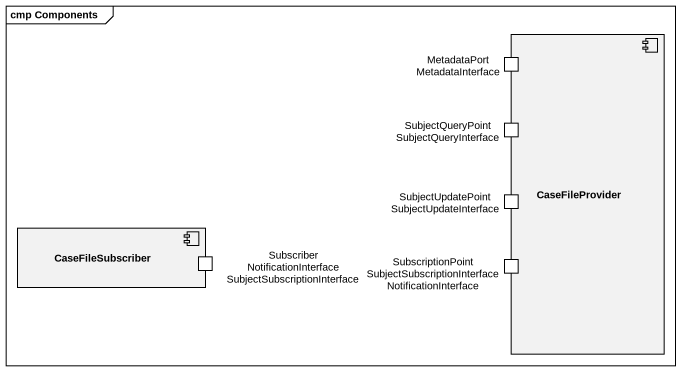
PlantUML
@startuml
mainframe cmp Components
component CaseFileProvider {
  port "MetadataPort MetadataInterface" as MetadataPort
  port "SubjectQueryPoint SubjectQueryInterface" as SubjectQueryPoint
  port "SubjectUpdatePoint SubjectUpdateInterface" as SubjectUpdatePoint
  port "SubscriptionPoint SubjectSubscriptionInterface NotificationInterface" as SubscriptionPoint
}
component CaseFileSubscriber {
  port "Subscriber NotificationInterface SubjectSubscriptionInterface" as Subscriber
}
@enduml
